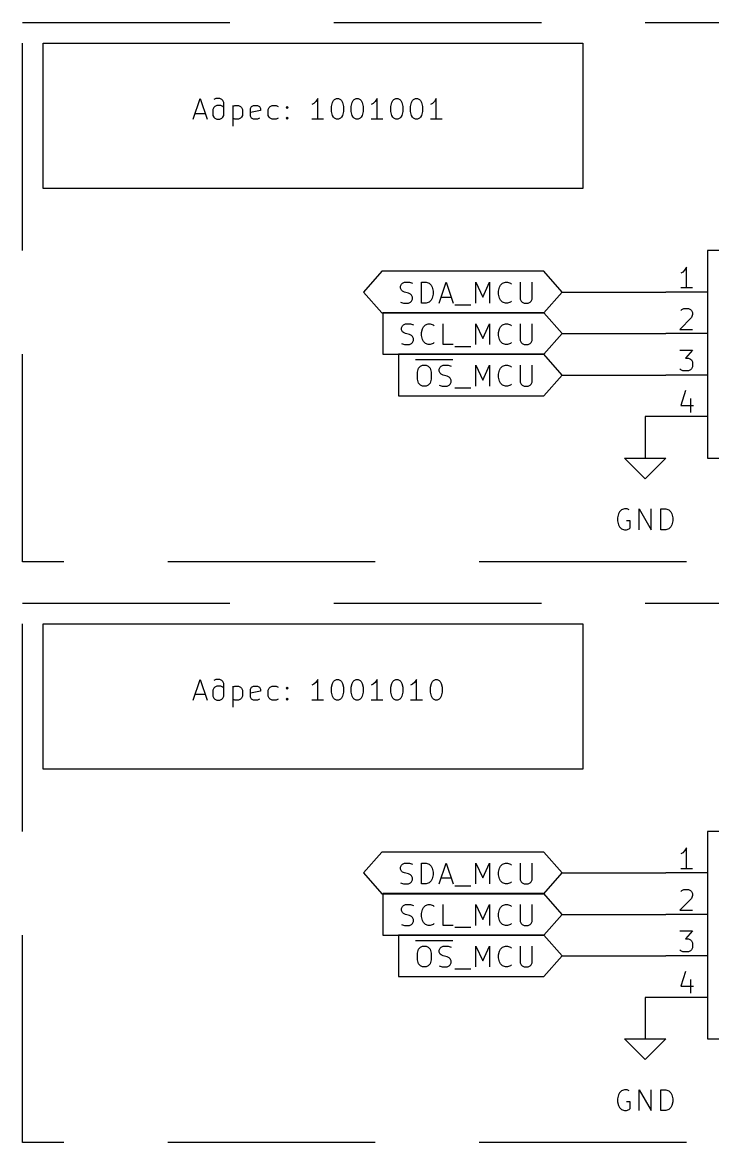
# Model space of a CAD drawing. Extents: x 0.3 to 11.5, y -8.2 to -0.2.
# Drawn here: x 4.4 to 6.062, y -4.6 to -1.9 of the extents above; entities that cross this region are included whole.
import ezdxf

# ---------------------------------------------------------------- set-up
doc = ezdxf.new("R2010")
doc.units = 0
doc.header["$MEASUREMENT"] = 0
doc.linetypes.add('DASHED', pattern=[0.75, 0.5, -0.25])
doc.layers.add('BLACK', color=7, linetype='CONTINUOUS')

msp = doc.modelspace()

# ---------------------------------------------------------------- linework, layer by layer
at = {"layer": 'BLACK', "linetype": 'DASHED'}
for p, q in [((4.4, -1.9), (7.5, -1.9)), ((4.4, -3.2), (4.4, -1.9)), ((7.5, -3.2), (4.4, -3.2)), ((4.4, -3.3), (7.5, -3.3)), ((4.4, -4.6), (4.4, -3.3)), ((7.5, -4.6), (4.4, -4.6))]:
    msp.add_line(p, q, dxfattribs=at)
at = {"layer": 'BLACK', "linetype": 'CONTINUOUS'}
for p, q in [((4.45, -1.95), (5.75, -1.95)), ((4.45, -2.3), (4.45, -1.95)), ((5.75, -1.95), (5.75, -2.3)), ((4.81134, -2.13351), (4.828, -2.08351)), ((4.828, -2.08351), (4.84467, -2.13351)), ((4.86134, -2.10494), (4.85896, -2.1097)), ((4.8661, -2.08351), (4.86134, -2.08589)), ((4.86372, -2.10256), (4.86134, -2.10494)), ((4.86848, -2.10018), (4.86372, -2.10256)), ((4.87563, -2.08351), (4.8661, -2.08351)), ((4.87801, -2.10018), (4.86848, -2.10018)), ((4.88039, -2.08589), (4.87563, -2.08351)), ((4.88277, -2.10256), (4.87801, -2.10018)), ((4.88277, -2.08828), (4.88039, -2.08589)), ((4.88515, -2.09304), (4.88277, -2.08828)), ((4.88515, -2.10494), (4.88277, -2.10256)), ((4.88515, -2.12399), (4.88515, -2.09304)), ((4.90657, -2.10018), (4.90657, -2.15018)), ((4.90657, -2.10256), (4.91134, -2.10018)), ((4.91134, -2.10018), (4.92086, -2.10018)), ((4.92086, -2.10018), (4.92562, -2.10256)), ((4.92562, -2.10256), (4.928, -2.10494)), ((4.928, -2.10494), (4.93039, -2.1097)), ((4.94943, -2.10732), (4.95181, -2.10256)), ((4.95181, -2.10256), (4.95657, -2.10018)), ((4.95657, -2.10018), (4.9661, -2.10018)), ((4.9661, -2.10018), (4.97086, -2.10256)), ((4.97086, -2.10256), (4.97324, -2.10732)), ((4.99229, -2.1097), (4.99467, -2.10494)), ((4.99467, -2.10494), (4.99705, -2.10256)), ((4.99705, -2.10256), (5.00181, -2.10018)), ((5.00181, -2.10018), (5.01134, -2.10018)), ((5.01134, -2.10018), (5.0161, -2.10256)), ((5.03515, -2.10494), (5.03753, -2.10256)), ((5.03753, -2.10732), (5.03515, -2.10494)), ((5.03753, -2.10256), (5.03991, -2.10494)), ((5.03753, -2.10256), (5.03753, -2.10732)), ((5.03991, -2.10494), (5.03753, -2.10732)), ((5.10181, -2.09542), (5.09706, -2.0978)), ((5.10658, -2.09066), (5.10181, -2.09542)), ((5.11134, -2.08351), (5.10658, -2.09066)), ((5.11134, -2.13351), (5.11134, -2.08351)), ((5.14467, -2.10256), (5.14705, -2.09304)), ((5.14467, -2.11446), (5.14467, -2.10256)), ((5.14705, -2.09304), (5.14943, -2.08828)), ((5.14943, -2.08828), (5.15181, -2.08589)), ((5.15181, -2.08589), (5.15657, -2.08351)), ((5.15657, -2.08351), (5.16134, -2.08351)), ((5.16134, -2.08351), (5.1661, -2.08589)), ((5.1661, -2.08589), (5.16848, -2.08828)), ((5.16848, -2.08828), (5.17086, -2.09304)), ((5.17086, -2.09304), (5.17324, -2.10256)), ((5.17324, -2.10256), (5.17324, -2.11446)), ((5.19229, -2.10256), (5.19467, -2.09304)), ((5.19229, -2.11446), (5.19229, -2.10256)), ((5.19467, -2.09304), (5.19705, -2.08828)), ((5.19705, -2.08828), (5.19943, -2.08589)), ((5.19943, -2.08589), (5.20419, -2.08351)), ((5.20419, -2.08351), (5.20896, -2.08351)), ((5.20896, -2.08351), (5.21372, -2.08589)), ((5.21372, -2.08589), (5.2161, -2.08828)), ((5.2161, -2.08828), (5.21848, -2.09304)), ((5.21848, -2.09304), (5.22086, -2.10256)), ((5.22086, -2.10256), (5.22086, -2.11446)), ((5.24467, -2.09542), (5.23991, -2.0978)), ((5.24943, -2.09066), (5.24467, -2.09542)), ((5.25419, -2.08351), (5.24943, -2.09066)), ((5.25419, -2.13351), (5.25419, -2.08351)), ((5.28753, -2.10256), (5.28991, -2.09304)), ((5.28753, -2.11446), (5.28753, -2.10256)), ((5.28991, -2.09304), (5.29229, -2.08828)), ((5.29229, -2.08828), (5.29467, -2.08589)), ((5.29467, -2.08589), (5.29943, -2.08351)), ((5.29943, -2.08351), (5.30419, -2.08351)), ((5.30419, -2.08351), (5.30895, -2.08589)), ((5.30895, -2.08589), (5.31133, -2.08828)), ((5.31133, -2.08828), (5.31372, -2.09304)), ((5.31372, -2.09304), (5.3161, -2.10256)), ((5.3161, -2.10256), (5.3161, -2.11446)), ((5.33515, -2.10256), (5.33752, -2.09304)), ((5.33515, -2.11446), (5.33515, -2.10256)), ((5.33752, -2.09304), (5.33991, -2.08828)), ((5.33991, -2.08828), (5.34229, -2.08589)), ((5.34229, -2.08589), (5.34705, -2.08351)), ((5.34705, -2.08351), (5.35181, -2.08351)), ((5.35181, -2.08351), (5.35657, -2.08589)), ((5.35657, -2.08589), (5.35895, -2.08828)), ((5.35895, -2.08828), (5.36133, -2.09304)), ((5.36133, -2.09304), (5.36372, -2.10256)), ((5.36372, -2.10256), (5.36372, -2.11446)), ((5.38752, -2.09542), (5.38276, -2.0978)), ((5.39229, -2.09066), (5.38752, -2.09542)), ((5.39705, -2.08351), (5.39229, -2.09066)), ((5.39705, -2.13351), (5.39705, -2.08351)), ((4.8161, -2.11923), (4.83991, -2.11923)), ((4.85896, -2.1097), (4.85896, -2.12399)), ((4.85896, -2.12399), (4.86134, -2.12875)), ((4.86134, -2.12875), (4.86372, -2.13113)), ((4.86372, -2.13113), (4.86848, -2.13351)), ((4.87563, -2.13351), (4.88039, -2.13113)), ((4.88039, -2.13113), (4.88277, -2.12875)), ((4.88277, -2.12875), (4.88515, -2.12399)), ((4.91134, -2.13351), (4.90657, -2.13113)), ((4.92562, -2.13113), (4.92086, -2.13351)), ((4.928, -2.12875), (4.92562, -2.13113)), ((4.93039, -2.12399), (4.928, -2.12875)), ((4.93039, -2.1097), (4.93039, -2.12399)), ((4.94943, -2.12637), (4.94943, -2.10732)), ((4.97324, -2.11208), (4.94943, -2.11685)), ((4.95181, -2.13113), (4.94943, -2.12637)), ((4.95657, -2.13351), (4.95181, -2.13113)), ((4.97086, -2.13113), (4.9661, -2.13351)), ((4.97324, -2.10732), (4.97324, -2.11208)), ((4.99229, -2.12399), (4.99229, -2.1097)), ((4.99467, -2.12875), (4.99229, -2.12399)), ((4.99705, -2.13113), (4.99467, -2.12875)), ((5.00181, -2.13351), (4.99705, -2.13113)), ((5.0161, -2.13113), (5.01134, -2.13351)), ((5.03515, -2.13113), (5.03753, -2.12875)), ((5.03753, -2.13351), (5.03515, -2.13113)), ((5.03753, -2.12875), (5.03991, -2.13113)), ((5.03753, -2.12875), (5.03753, -2.13351)), ((5.03991, -2.13113), (5.03753, -2.13351)), ((5.14705, -2.12399), (5.14467, -2.11446)), ((5.14943, -2.12875), (5.14705, -2.12399)), ((5.15181, -2.13113), (5.14943, -2.12875)), ((5.15657, -2.13351), (5.15181, -2.13113)), ((5.1661, -2.13113), (5.16134, -2.13351)), ((5.16848, -2.12875), (5.1661, -2.13113)), ((5.17086, -2.12399), (5.16848, -2.12875)), ((5.17324, -2.11446), (5.17086, -2.12399)), ((5.19467, -2.12399), (5.19229, -2.11446)), ((5.19705, -2.12875), (5.19467, -2.12399)), ((5.19943, -2.13113), (5.19705, -2.12875)), ((5.20419, -2.13351), (5.19943, -2.13113)), ((5.21372, -2.13113), (5.20896, -2.13351)), ((5.2161, -2.12875), (5.21372, -2.13113)), ((5.21848, -2.12399), (5.2161, -2.12875)), ((5.22086, -2.11446), (5.21848, -2.12399)), ((5.28991, -2.12399), (5.28753, -2.11446)), ((5.29229, -2.12875), (5.28991, -2.12399)), ((5.29467, -2.13113), (5.29229, -2.12875)), ((5.29943, -2.13351), (5.29467, -2.13113)), ((5.30895, -2.13113), (5.30419, -2.13351)), ((5.31133, -2.12875), (5.30895, -2.13113)), ((5.31372, -2.12399), (5.31133, -2.12875)), ((5.3161, -2.11446), (5.31372, -2.12399)), ((5.33752, -2.12399), (5.33515, -2.11446)), ((5.33991, -2.12875), (5.33752, -2.12399)), ((5.34229, -2.13113), (5.33991, -2.12875)), ((5.34705, -2.13351), (5.34229, -2.13113)), ((5.35657, -2.13113), (5.35181, -2.13351)), ((5.35895, -2.12875), (5.35657, -2.13113)), ((5.36133, -2.12399), (5.35895, -2.12875)), ((5.36372, -2.11446), (5.36133, -2.12399)), ((4.86848, -2.13351), (4.87563, -2.13351)), ((4.92086, -2.13351), (4.91134, -2.13351)), ((4.9661, -2.13351), (4.95657, -2.13351)), ((5.01134, -2.13351), (5.00181, -2.13351)), ((5.12563, -2.13351), (5.09706, -2.13351)), ((5.16134, -2.13351), (5.15657, -2.13351)), ((5.20896, -2.13351), (5.20419, -2.13351)), ((5.26848, -2.13351), (5.23991, -2.13351)), ((5.30419, -2.13351), (5.29943, -2.13351)), ((5.35181, -2.13351), (5.34705, -2.13351)), ((5.41133, -2.13351), (5.38276, -2.13351)), ((5.75, -2.3), (4.45, -2.3)), ((6.05, -2.45), (6.05, -2.95)), ((6.65, -2.45), (6.05, -2.45)), ((5.26563, -2.49998), (5.22188, -2.55)), ((5.65625, -2.49998), (5.26563, -2.49998)), ((5.7, -2.55), (5.65625, -2.49998)), ((5.99048, -2.50178), (5.98572, -2.50417)), ((5.99048, -2.50178), (5.98572, -2.50417)), ((5.99524, -2.49702), (5.99048, -2.50178)), ((5.99524, -2.49702), (5.99048, -2.50178)), ((6, -2.48988), (5.99524, -2.49702)), ((6, -2.48988), (5.99524, -2.49702)), ((6, -2.53988), (6, -2.48988)), ((6, -2.53988), (6, -2.48988)), ((5.31107, -2.5359), (5.31344, -2.53114)), ((5.31107, -2.54067), (5.31107, -2.5359)), ((5.31344, -2.53114), (5.31583, -2.52876)), ((5.31583, -2.52876), (5.32059, -2.52638)), ((5.32059, -2.52638), (5.33249, -2.52638)), ((5.33249, -2.52638), (5.33964, -2.52876)), ((5.36106, -2.57638), (5.36106, -2.52638)), ((5.36106, -2.52638), (5.37297, -2.52638)), ((5.37297, -2.52638), (5.38011, -2.52876)), ((5.38011, -2.52876), (5.38487, -2.53352)), ((5.38487, -2.53352), (5.38726, -2.53828)), ((5.40392, -2.57638), (5.42059, -2.52638)), ((5.42059, -2.52638), (5.43726, -2.57638)), ((5.49202, -2.57638), (5.49202, -2.52638)), ((5.49202, -2.52638), (5.50869, -2.56209)), ((5.50869, -2.56209), (5.52535, -2.52638)), ((5.52535, -2.52638), (5.52535, -2.57638)), ((5.54916, -2.53828), (5.55154, -2.53352)), ((5.55154, -2.53352), (5.5563, -2.52876)), ((5.5563, -2.52876), (5.56344, -2.52638)), ((5.56344, -2.52638), (5.5682, -2.52638)), ((5.5682, -2.52638), (5.57535, -2.52876)), ((5.57535, -2.52876), (5.57773, -2.53114)), ((5.59916, -2.52638), (5.59916, -2.56685)), ((5.62773, -2.56685), (5.62773, -2.52638)), ((5.22188, -2.55), (5.26563, -2.60002)), ((5.31344, -2.54543), (5.31107, -2.54067)), ((5.31583, -2.54781), (5.31344, -2.54543)), ((5.32059, -2.55019), (5.31583, -2.54781)), ((5.33011, -2.55257), (5.32059, -2.55019)), ((5.33487, -2.55495), (5.33011, -2.55257)), ((5.33726, -2.55733), (5.33487, -2.55495)), ((5.33964, -2.56209), (5.33726, -2.55733)), ((5.33964, -2.56685), (5.33964, -2.56209)), ((5.38726, -2.56447), (5.38487, -2.56924)), ((5.38726, -2.53828), (5.38963, -2.54781)), ((5.38963, -2.55495), (5.38726, -2.56447)), ((5.38963, -2.54781), (5.38963, -2.55495)), ((5.40869, -2.56209), (5.43249, -2.56209)), ((5.54678, -2.54781), (5.54916, -2.53828)), ((5.54678, -2.55495), (5.54678, -2.54781)), ((5.54916, -2.56447), (5.54678, -2.55495)), ((5.55154, -2.56924), (5.54916, -2.56447)), ((5.65625, -2.60002), (5.7, -2.55)), ((5.7, -2.55), (5.95, -2.55)), ((6.05, -2.55), (5.95, -2.55)), ((6.05, -2.55), (5.95, -2.55)), ((6.01429, -2.53988), (5.98572, -2.53988)), ((6.01429, -2.53988), (5.98572, -2.53988)), ((5.31107, -2.574), (5.31821, -2.57638)), ((5.31821, -2.57638), (5.33011, -2.57638)), ((5.33011, -2.57638), (5.33487, -2.574)), ((5.33487, -2.574), (5.33726, -2.57162)), ((5.33726, -2.57162), (5.33964, -2.56685)), ((5.37297, -2.57638), (5.36106, -2.57638)), ((5.38011, -2.574), (5.37297, -2.57638)), ((5.38487, -2.56924), (5.38011, -2.574)), ((5.44202, -2.58114), (5.48011, -2.58114)), ((5.5563, -2.574), (5.55154, -2.56924)), ((5.56344, -2.57638), (5.5563, -2.574)), ((5.5682, -2.57638), (5.56344, -2.57638)), ((5.57535, -2.574), (5.5682, -2.57638)), ((5.57773, -2.57162), (5.57535, -2.574)), ((5.59916, -2.56685), (5.60154, -2.57162)), ((5.60154, -2.57162), (5.60392, -2.574)), ((5.60392, -2.574), (5.60868, -2.57638)), ((5.60868, -2.57638), (5.6182, -2.57638)), ((5.6182, -2.57638), (5.62297, -2.574)), ((5.62297, -2.574), (5.62535, -2.57162)), ((5.62535, -2.57162), (5.62773, -2.56685)), ((5.98809, -2.59226), (5.99286, -2.58988)), ((5.98809, -2.59226), (5.99286, -2.58988)), ((5.99286, -2.58988), (6.00476, -2.58988)), ((5.99286, -2.58988), (6.00476, -2.58988)), ((6.00476, -2.58988), (6.00952, -2.59226)), ((6.00476, -2.58988), (6.00952, -2.59226)), ((5.26563, -2.60002), (5.65625, -2.60002)), ((5.65625, -2.59998), (5.26801, -2.59998)), ((5.26801, -2.59998), (5.26801, -2.65)), ((5.7, -2.65), (5.65625, -2.59998)), ((6.01191, -2.61131), (5.98333, -2.63988)), ((6.01191, -2.61131), (5.98333, -2.63988)), ((5.98572, -2.59464), (5.98809, -2.59226)), ((5.98572, -2.59464), (5.98809, -2.59226)), ((6.00952, -2.59226), (6.01191, -2.59464)), ((6.00952, -2.59226), (6.01191, -2.59464)), ((6.01191, -2.59464), (6.01429, -2.5994)), ((6.01191, -2.59464), (6.01429, -2.5994)), ((6.01429, -2.60417), (6.01191, -2.61131)), ((6.01429, -2.60417), (6.01191, -2.61131)), ((6.01429, -2.5994), (6.01429, -2.60417)), ((6.01429, -2.5994), (6.01429, -2.60417)), ((5.31345, -2.6359), (5.31583, -2.63114)), ((5.31345, -2.64067), (5.31345, -2.6359)), ((5.31583, -2.64543), (5.31345, -2.64067)), ((5.31583, -2.63114), (5.31821, -2.62876)), ((5.31821, -2.64781), (5.31583, -2.64543)), ((5.31821, -2.62876), (5.32297, -2.62638)), ((5.32297, -2.62638), (5.33487, -2.62638)), ((5.33487, -2.62638), (5.34202, -2.62876)), ((5.36107, -2.64781), (5.36344, -2.63828)), ((5.36344, -2.63828), (5.36583, -2.63352)), ((5.36583, -2.63352), (5.37059, -2.62876)), ((5.37059, -2.62876), (5.37773, -2.62638)), ((5.37773, -2.62638), (5.38249, -2.62638)), ((5.38249, -2.62638), (5.38964, -2.62876)), ((5.38964, -2.62876), (5.39202, -2.63114)), ((5.41344, -2.67638), (5.41344, -2.62638)), ((5.49202, -2.67638), (5.49202, -2.62638)), ((5.49202, -2.62638), (5.50869, -2.66209)), ((5.50869, -2.66209), (5.52535, -2.62638)), ((5.52535, -2.62638), (5.52535, -2.67638)), ((5.54678, -2.64781), (5.54916, -2.63828)), ((5.54916, -2.63828), (5.55154, -2.63352)), ((5.55154, -2.63352), (5.5563, -2.62876)), ((5.5563, -2.62876), (5.56344, -2.62638)), ((5.56344, -2.62638), (5.5682, -2.62638)), ((5.5682, -2.62638), (5.57535, -2.62876)), ((5.57535, -2.62876), (5.57773, -2.63114)), ((5.59916, -2.62638), (5.59916, -2.66685)), ((5.62773, -2.66685), (5.62773, -2.62638)), ((5.98333, -2.63988), (6.01429, -2.63988)), ((5.98333, -2.63988), (6.01429, -2.63988)), ((5.26801, -2.65), (5.26801, -2.70002)), ((5.32297, -2.65019), (5.31821, -2.64781)), ((5.3325, -2.65257), (5.32297, -2.65019)), ((5.33726, -2.65495), (5.3325, -2.65257)), ((5.33964, -2.65733), (5.33726, -2.65495)), ((5.33726, -2.674), (5.33964, -2.67162)), ((5.34202, -2.66209), (5.33964, -2.65733)), ((5.33964, -2.67162), (5.34202, -2.66685)), ((5.34202, -2.66685), (5.34202, -2.66209)), ((5.36107, -2.65495), (5.36107, -2.64781)), ((5.36344, -2.66447), (5.36107, -2.65495)), ((5.36583, -2.66924), (5.36344, -2.66447)), ((5.37059, -2.674), (5.36583, -2.66924)), ((5.39202, -2.67162), (5.38964, -2.674)), ((5.54678, -2.65495), (5.54678, -2.64781)), ((5.54916, -2.66447), (5.54678, -2.65495)), ((5.55154, -2.66924), (5.54916, -2.66447)), ((5.5563, -2.674), (5.55154, -2.66924)), ((5.57773, -2.67162), (5.57535, -2.674)), ((5.59916, -2.66685), (5.60154, -2.67162)), ((5.60154, -2.67162), (5.60392, -2.674)), ((5.62297, -2.674), (5.62535, -2.67162)), ((5.62535, -2.67162), (5.62773, -2.66685)), ((5.65625, -2.70002), (5.7, -2.65)), ((5.7, -2.65), (5.95, -2.65)), ((6.05, -2.65), (5.95, -2.65)), ((6.05, -2.65), (5.95, -2.65)), ((5.65625, -2.69998), (5.30611, -2.69998)), ((5.30611, -2.69998), (5.30611, -2.75)), ((5.31345, -2.674), (5.32059, -2.67638)), ((5.32059, -2.67638), (5.3325, -2.67638)), ((5.3325, -2.67638), (5.33726, -2.674)), ((5.37773, -2.67638), (5.37059, -2.674)), ((5.38249, -2.67638), (5.37773, -2.67638)), ((5.38964, -2.674), (5.38249, -2.67638)), ((5.43726, -2.67638), (5.41344, -2.67638)), ((5.44202, -2.68114), (5.48011, -2.68114)), ((5.56344, -2.67638), (5.5563, -2.674)), ((5.5682, -2.67638), (5.56344, -2.67638)), ((5.57535, -2.674), (5.5682, -2.67638)), ((5.60392, -2.674), (5.60868, -2.67638)), ((5.60868, -2.67638), (5.6182, -2.67638)), ((5.6182, -2.67638), (5.62297, -2.674)), ((5.7, -2.75), (5.65625, -2.69998)), ((5.98333, -2.68988), (6.01429, -2.68988)), ((5.98333, -2.68988), (6.01429, -2.68988)), ((6.01429, -2.68988), (5.99762, -2.70893)), ((6.01429, -2.68988), (5.99762, -2.70893)), ((5.26801, -2.70002), (5.65625, -2.70002)), ((5.34702, -2.7125), (5.43702, -2.7125)), ((5.35869, -2.72876), (5.36344, -2.72638)), ((5.36344, -2.72638), (5.37297, -2.72638)), ((5.37297, -2.72638), (5.37773, -2.72876)), ((5.40869, -2.72876), (5.41345, -2.72638)), ((5.41345, -2.72638), (5.42535, -2.72638)), ((5.42535, -2.72638), (5.4325, -2.72876)), ((5.49202, -2.77638), (5.49202, -2.72638)), ((5.49202, -2.72638), (5.50869, -2.76209)), ((5.50869, -2.76209), (5.52535, -2.72638)), ((5.52535, -2.72638), (5.52535, -2.77638)), ((5.5563, -2.72876), (5.56344, -2.72638)), ((5.56344, -2.72638), (5.5682, -2.72638)), ((5.5682, -2.72638), (5.57535, -2.72876)), ((5.59916, -2.72638), (5.59916, -2.76685)), ((5.62773, -2.76685), (5.62773, -2.72638)), ((5.99762, -2.70893), (6.00476, -2.70893)), ((5.99762, -2.70893), (6.00476, -2.70893)), ((6.00476, -2.70893), (6.00952, -2.71131)), ((6.00476, -2.70893), (6.00952, -2.71131)), ((6.00952, -2.71131), (6.01191, -2.71369)), ((6.00952, -2.71131), (6.01191, -2.71369)), ((6.01191, -2.71369), (6.01429, -2.71845)), ((6.01191, -2.71369), (6.01429, -2.71845)), ((6.01429, -2.71845), (6.01429, -2.73035)), ((6.01429, -2.71845), (6.01429, -2.73035)), ((5.30611, -2.75), (5.30611, -2.80002)), ((5.35154, -2.74305), (5.35392, -2.73352)), ((5.35154, -2.75971), (5.35154, -2.74305)), ((5.35392, -2.73352), (5.35869, -2.72876)), ((5.37773, -2.72876), (5.38249, -2.73352)), ((5.38249, -2.73352), (5.38487, -2.74305)), ((5.38487, -2.74305), (5.38487, -2.75971)), ((5.40393, -2.7359), (5.4063, -2.73114)), ((5.40393, -2.74067), (5.40393, -2.7359)), ((5.4063, -2.74543), (5.40393, -2.74067)), ((5.4063, -2.73114), (5.40869, -2.72876)), ((5.40869, -2.74781), (5.4063, -2.74543)), ((5.41345, -2.75019), (5.40869, -2.74781)), ((5.42297, -2.75257), (5.41345, -2.75019)), ((5.42773, -2.75495), (5.42297, -2.75257)), ((5.54678, -2.74781), (5.54916, -2.73828)), ((5.54678, -2.75495), (5.54678, -2.74781)), ((5.54916, -2.73828), (5.55154, -2.73352)), ((5.55154, -2.73352), (5.5563, -2.72876)), ((5.57535, -2.72876), (5.57773, -2.73114)), ((5.65625, -2.80002), (5.7, -2.75)), ((5.7, -2.75), (5.95, -2.75)), ((6.05, -2.75), (5.95, -2.75)), ((6.05, -2.75), (5.95, -2.75)), ((5.98572, -2.7375), (5.98333, -2.73512)), ((5.98572, -2.7375), (5.98333, -2.73512)), ((5.99048, -2.73988), (5.98572, -2.7375)), ((5.99048, -2.73988), (5.98572, -2.7375)), ((6.00476, -2.73988), (5.99048, -2.73988)), ((6.00476, -2.73988), (5.99048, -2.73988)), ((6.00952, -2.7375), (6.00476, -2.73988)), ((6.00952, -2.7375), (6.00476, -2.73988)), ((6.01191, -2.73512), (6.00952, -2.7375)), ((6.01191, -2.73512), (6.00952, -2.7375)), ((6.01429, -2.73035), (6.01191, -2.73512)), ((6.01429, -2.73035), (6.01191, -2.73512)), ((5.35392, -2.76924), (5.35154, -2.75971)), ((5.35869, -2.774), (5.35392, -2.76924)), ((5.36344, -2.77638), (5.35869, -2.774)), ((5.37297, -2.77638), (5.36344, -2.77638)), ((5.37773, -2.774), (5.37297, -2.77638)), ((5.38249, -2.76924), (5.37773, -2.774)), ((5.38487, -2.75971), (5.38249, -2.76924)), ((5.40393, -2.774), (5.41107, -2.77638)), ((5.41107, -2.77638), (5.42297, -2.77638)), ((5.42297, -2.77638), (5.42773, -2.774)), ((5.43011, -2.75733), (5.42773, -2.75495)), ((5.42773, -2.774), (5.43011, -2.77162)), ((5.4325, -2.76209), (5.43011, -2.75733)), ((5.43011, -2.77162), (5.4325, -2.76685)), ((5.4325, -2.76685), (5.4325, -2.76209)), ((5.54916, -2.76447), (5.54678, -2.75495)), ((5.55154, -2.76924), (5.54916, -2.76447)), ((5.5563, -2.774), (5.55154, -2.76924)), ((5.56344, -2.77638), (5.5563, -2.774)), ((5.5682, -2.77638), (5.56344, -2.77638)), ((5.57535, -2.774), (5.5682, -2.77638)), ((5.57773, -2.77162), (5.57535, -2.774)), ((5.59916, -2.76685), (5.60154, -2.77162)), ((5.60154, -2.77162), (5.60392, -2.774)), ((5.60392, -2.774), (5.60868, -2.77638)), ((5.60868, -2.77638), (5.6182, -2.77638)), ((5.6182, -2.77638), (5.62297, -2.774)), ((5.62297, -2.774), (5.62535, -2.77162)), ((5.62535, -2.77162), (5.62773, -2.76685)), ((5.30611, -2.80002), (5.65625, -2.80002)), ((5.44202, -2.78114), (5.48011, -2.78114)), ((5.99762, -2.7875), (5.98572, -2.82321)), ((5.99762, -2.7875), (5.98572, -2.82321)), ((6.00952, -2.80655), (6.00952, -2.83988)), ((6.00952, -2.80655), (6.00952, -2.83988)), ((5.98572, -2.82321), (6.01667, -2.82321)), ((5.98572, -2.82321), (6.01667, -2.82321)), ((5.95, -2.85), (5.9, -2.85)), ((5.9, -2.85), (5.9, -2.9)), ((6.05, -2.85), (5.95, -2.85)), ((6.05, -2.85), (5.95, -2.85)), ((5.9, -2.9), (5.9, -2.95)), ((5.9, -3), (5.85, -2.95)), ((5.85, -2.95), (5.9, -2.95)), ((5.9, -2.95), (5.95, -2.95)), ((5.95, -2.95), (5.9, -3)), ((6.05, -2.95), (6.65, -2.95)), ((5.84286, -3.07519), (5.83809, -3.07995)), ((5.84286, -3.07519), (5.83809, -3.07995)), ((5.85, -3.0728), (5.84286, -3.07519)), ((5.85, -3.0728), (5.84286, -3.07519)), ((5.85714, -3.0728), (5.85, -3.0728)), ((5.85714, -3.0728), (5.85, -3.0728)), ((5.86191, -3.07519), (5.85714, -3.0728)), ((5.86191, -3.07519), (5.85714, -3.0728)), ((5.88571, -3.1228), (5.88571, -3.0728)), ((5.88571, -3.0728), (5.91428, -3.1228)), ((5.88571, -3.1228), (5.88571, -3.0728)), ((5.88571, -3.0728), (5.91428, -3.1228)), ((5.91428, -3.1228), (5.91428, -3.0728)), ((5.91428, -3.1228), (5.91428, -3.0728)), ((5.93809, -3.1228), (5.93809, -3.0728)), ((5.93809, -3.0728), (5.95, -3.0728)), ((5.93809, -3.1228), (5.93809, -3.0728)), ((5.93809, -3.0728), (5.95, -3.0728)), ((5.95, -3.0728), (5.95714, -3.07519)), ((5.95, -3.0728), (5.95714, -3.07519)), ((5.95714, -3.07519), (5.96191, -3.07995)), ((5.95714, -3.07519), (5.96191, -3.07995)), ((5.83571, -3.08471), (5.83333, -3.09423)), ((5.83571, -3.08471), (5.83333, -3.09423)), ((5.83333, -3.09423), (5.83333, -3.10137)), ((5.83333, -3.09423), (5.83333, -3.10137)), ((5.83333, -3.10137), (5.83571, -3.1109)), ((5.83333, -3.10137), (5.83571, -3.1109)), ((5.83809, -3.07995), (5.83571, -3.08471)), ((5.83809, -3.07995), (5.83571, -3.08471)), ((5.86428, -3.10137), (5.85476, -3.10137)), ((5.86428, -3.10137), (5.85476, -3.10137)), ((5.86428, -3.11804), (5.86428, -3.10137)), ((5.86428, -3.11804), (5.86428, -3.10137)), ((5.96191, -3.07995), (5.96429, -3.08471)), ((5.96191, -3.07995), (5.96429, -3.08471)), ((5.96429, -3.08471), (5.96667, -3.09423)), ((5.96429, -3.08471), (5.96667, -3.09423)), ((5.96667, -3.10137), (5.96429, -3.1109)), ((5.96667, -3.10137), (5.96429, -3.1109)), ((5.96667, -3.09423), (5.96667, -3.10137)), ((5.96667, -3.09423), (5.96667, -3.10137)), ((5.83571, -3.1109), (5.83809, -3.11566)), ((5.83571, -3.1109), (5.83809, -3.11566)), ((5.83809, -3.11566), (5.84286, -3.12043)), ((5.83809, -3.11566), (5.84286, -3.12043)), ((5.84286, -3.12043), (5.85, -3.1228)), ((5.84286, -3.12043), (5.85, -3.1228)), ((5.85, -3.1228), (5.85476, -3.1228)), ((5.85, -3.1228), (5.85476, -3.1228)), ((5.85476, -3.1228), (5.86191, -3.12043)), ((5.85476, -3.1228), (5.86191, -3.12043)), ((5.86191, -3.12043), (5.86428, -3.11804)), ((5.86191, -3.12043), (5.86428, -3.11804)), ((5.95, -3.1228), (5.93809, -3.1228)), ((5.95, -3.1228), (5.93809, -3.1228)), ((5.95714, -3.12043), (5.95, -3.1228)), ((5.95714, -3.12043), (5.95, -3.1228)), ((5.96191, -3.11566), (5.95714, -3.12043)), ((5.96191, -3.11566), (5.95714, -3.12043)), ((5.96429, -3.1109), (5.96191, -3.11566)), ((5.96429, -3.1109), (5.96191, -3.11566)), ((4.45, -3.35), (5.75, -3.35)), ((4.45, -3.7), (4.45, -3.35)), ((5.75, -3.35), (5.75, -3.7)), ((4.81134, -3.53351), (4.828, -3.48351)), ((4.828, -3.48351), (4.84467, -3.53351)), ((4.86134, -3.50494), (4.85896, -3.5097)), ((4.85896, -3.5097), (4.85896, -3.52399)), ((4.8661, -3.48351), (4.86134, -3.48589)), ((4.86372, -3.50256), (4.86134, -3.50494)), ((4.86848, -3.50018), (4.86372, -3.50256)), ((4.87563, -3.48351), (4.8661, -3.48351)), ((4.87801, -3.50018), (4.86848, -3.50018)), ((4.88039, -3.48589), (4.87563, -3.48351)), ((4.88277, -3.50256), (4.87801, -3.50018)), ((4.88277, -3.48828), (4.88039, -3.48589)), ((4.88515, -3.49304), (4.88277, -3.48828)), ((4.88515, -3.50494), (4.88277, -3.50256)), ((4.88515, -3.52399), (4.88515, -3.49304)), ((4.90657, -3.50018), (4.90657, -3.55018)), ((4.90657, -3.50256), (4.91134, -3.50018)), ((4.91134, -3.50018), (4.92086, -3.50018)), ((4.92086, -3.50018), (4.92562, -3.50256)), ((4.92562, -3.50256), (4.928, -3.50494)), ((4.928, -3.50494), (4.93039, -3.5097)), ((4.93039, -3.5097), (4.93039, -3.52399)), ((4.94943, -3.50732), (4.95181, -3.50256)), ((4.94943, -3.52637), (4.94943, -3.50732)), ((4.95181, -3.50256), (4.95657, -3.50018)), ((4.95657, -3.50018), (4.9661, -3.50018)), ((4.9661, -3.50018), (4.97086, -3.50256)), ((4.97086, -3.50256), (4.97324, -3.50732)), ((4.97324, -3.50732), (4.97324, -3.51208)), ((4.99229, -3.5097), (4.99467, -3.50494)), ((4.99229, -3.52399), (4.99229, -3.5097)), ((4.99467, -3.50494), (4.99705, -3.50256)), ((4.99705, -3.50256), (5.00181, -3.50018)), ((5.00181, -3.50018), (5.01134, -3.50018)), ((5.01134, -3.50018), (5.0161, -3.50256)), ((5.03515, -3.50494), (5.03753, -3.50256)), ((5.03753, -3.50732), (5.03515, -3.50494)), ((5.03753, -3.50256), (5.03991, -3.50494)), ((5.03753, -3.50256), (5.03753, -3.50732)), ((5.03991, -3.50494), (5.03753, -3.50732)), ((5.10181, -3.49542), (5.09706, -3.4978)), ((5.10658, -3.49066), (5.10181, -3.49542)), ((5.11134, -3.48351), (5.10658, -3.49066)), ((5.11134, -3.53351), (5.11134, -3.48351)), ((5.14467, -3.50256), (5.14705, -3.49304)), ((5.14467, -3.51446), (5.14467, -3.50256)), ((5.14705, -3.49304), (5.14943, -3.48828)), ((5.14943, -3.48828), (5.15181, -3.48589)), ((5.15181, -3.48589), (5.15657, -3.48351)), ((5.15657, -3.48351), (5.16134, -3.48351)), ((5.16134, -3.48351), (5.1661, -3.48589)), ((5.1661, -3.48589), (5.16848, -3.48828)), ((5.16848, -3.48828), (5.17086, -3.49304)), ((5.17086, -3.49304), (5.17324, -3.50256)), ((5.17324, -3.50256), (5.17324, -3.51446)), ((5.19229, -3.50256), (5.19467, -3.49304)), ((5.19229, -3.51446), (5.19229, -3.50256)), ((5.19467, -3.49304), (5.19705, -3.48828)), ((5.19705, -3.48828), (5.19943, -3.48589)), ((5.19943, -3.48589), (5.20419, -3.48351)), ((5.20419, -3.48351), (5.20896, -3.48351)), ((5.20896, -3.48351), (5.21372, -3.48589)), ((5.21372, -3.48589), (5.2161, -3.48828)), ((5.2161, -3.48828), (5.21848, -3.49304)), ((5.21848, -3.49304), (5.22086, -3.50256)), ((5.22086, -3.50256), (5.22086, -3.51446)), ((5.24467, -3.49542), (5.23991, -3.4978)), ((5.24943, -3.49066), (5.24467, -3.49542)), ((5.25419, -3.48351), (5.24943, -3.49066)), ((5.25419, -3.53351), (5.25419, -3.48351)), ((5.28753, -3.50256), (5.28991, -3.49304)), ((5.28753, -3.51446), (5.28753, -3.50256)), ((5.28991, -3.49304), (5.29229, -3.48828)), ((5.29229, -3.48828), (5.29467, -3.48589)), ((5.29467, -3.48589), (5.29943, -3.48351)), ((5.29943, -3.48351), (5.30419, -3.48351)), ((5.30419, -3.48351), (5.30895, -3.48589)), ((5.30895, -3.48589), (5.31133, -3.48828)), ((5.31133, -3.48828), (5.31372, -3.49304)), ((5.31372, -3.49304), (5.3161, -3.50256)), ((5.3161, -3.50256), (5.3161, -3.51446)), ((5.33991, -3.49542), (5.33515, -3.4978)), ((5.34467, -3.49066), (5.33991, -3.49542)), ((5.34943, -3.48351), (5.34467, -3.49066)), ((5.34943, -3.53351), (5.34943, -3.48351)), ((5.38276, -3.50256), (5.38514, -3.49304)), ((5.38276, -3.51446), (5.38276, -3.50256)), ((5.38514, -3.49304), (5.38752, -3.48828)), ((5.38752, -3.48828), (5.38991, -3.48589)), ((5.38991, -3.48589), (5.39467, -3.48351)), ((5.39467, -3.48351), (5.39943, -3.48351)), ((5.39943, -3.48351), (5.40419, -3.48589)), ((5.40419, -3.48589), (5.40657, -3.48828)), ((5.40657, -3.48828), (5.40895, -3.49304)), ((5.40895, -3.49304), (5.41133, -3.50256)), ((5.41133, -3.50256), (5.41133, -3.51446)), ((4.8161, -3.51923), (4.83991, -3.51923)), ((4.85896, -3.52399), (4.86134, -3.52875)), ((4.86134, -3.52875), (4.86372, -3.53113)), ((4.86372, -3.53113), (4.86848, -3.53351)), ((4.86848, -3.53351), (4.87563, -3.53351)), ((4.87563, -3.53351), (4.88039, -3.53113)), ((4.88039, -3.53113), (4.88277, -3.52875)), ((4.88277, -3.52875), (4.88515, -3.52399)), ((4.91134, -3.53351), (4.90657, -3.53113)), ((4.92086, -3.53351), (4.91134, -3.53351)), ((4.92562, -3.53113), (4.92086, -3.53351)), ((4.928, -3.52875), (4.92562, -3.53113)), ((4.93039, -3.52399), (4.928, -3.52875)), ((4.97324, -3.51208), (4.94943, -3.51685)), ((4.95181, -3.53113), (4.94943, -3.52637)), ((4.95657, -3.53351), (4.95181, -3.53113)), ((4.9661, -3.53351), (4.95657, -3.53351)), ((4.97086, -3.53113), (4.9661, -3.53351)), ((4.99467, -3.52875), (4.99229, -3.52399)), ((4.99705, -3.53113), (4.99467, -3.52875)), ((5.00181, -3.53351), (4.99705, -3.53113)), ((5.01134, -3.53351), (5.00181, -3.53351)), ((5.0161, -3.53113), (5.01134, -3.53351)), ((5.03515, -3.53113), (5.03753, -3.52875)), ((5.03753, -3.53351), (5.03515, -3.53113)), ((5.03753, -3.52875), (5.03991, -3.53113)), ((5.03753, -3.52875), (5.03753, -3.53351)), ((5.03991, -3.53113), (5.03753, -3.53351)), ((5.12563, -3.53351), (5.09706, -3.53351)), ((5.14705, -3.52399), (5.14467, -3.51446)), ((5.14943, -3.52875), (5.14705, -3.52399)), ((5.15181, -3.53113), (5.14943, -3.52875)), ((5.15657, -3.53351), (5.15181, -3.53113)), ((5.16134, -3.53351), (5.15657, -3.53351)), ((5.1661, -3.53113), (5.16134, -3.53351)), ((5.16848, -3.52875), (5.1661, -3.53113)), ((5.17086, -3.52399), (5.16848, -3.52875)), ((5.17324, -3.51446), (5.17086, -3.52399)), ((5.19467, -3.52399), (5.19229, -3.51446)), ((5.19705, -3.52875), (5.19467, -3.52399)), ((5.19943, -3.53113), (5.19705, -3.52875)), ((5.20419, -3.53351), (5.19943, -3.53113)), ((5.20896, -3.53351), (5.20419, -3.53351)), ((5.21372, -3.53113), (5.20896, -3.53351)), ((5.2161, -3.52875), (5.21372, -3.53113)), ((5.21848, -3.52399), (5.2161, -3.52875)), ((5.22086, -3.51446), (5.21848, -3.52399)), ((5.26848, -3.53351), (5.23991, -3.53351)), ((5.28991, -3.52399), (5.28753, -3.51446)), ((5.29229, -3.52875), (5.28991, -3.52399)), ((5.29467, -3.53113), (5.29229, -3.52875)), ((5.29943, -3.53351), (5.29467, -3.53113)), ((5.30419, -3.53351), (5.29943, -3.53351)), ((5.30895, -3.53113), (5.30419, -3.53351)), ((5.31133, -3.52875), (5.30895, -3.53113)), ((5.31372, -3.52399), (5.31133, -3.52875)), ((5.3161, -3.51446), (5.31372, -3.52399)), ((5.36372, -3.53351), (5.33515, -3.53351)), ((5.38514, -3.52399), (5.38276, -3.51446)), ((5.38752, -3.52875), (5.38514, -3.52399)), ((5.38991, -3.53113), (5.38752, -3.52875)), ((5.39467, -3.53351), (5.38991, -3.53113)), ((5.39943, -3.53351), (5.39467, -3.53351)), ((5.40419, -3.53113), (5.39943, -3.53351)), ((5.40657, -3.52875), (5.40419, -3.53113)), ((5.40895, -3.52399), (5.40657, -3.52875)), ((5.41133, -3.51446), (5.40895, -3.52399)), ((5.75, -3.7), (4.45, -3.7)), ((6.05, -3.85), (6.05, -4.35)), ((6.65, -3.85), (6.05, -3.85)), ((5.26563, -3.89998), (5.22188, -3.95)), ((5.65625, -3.89998), (5.26563, -3.89998)), ((5.7, -3.95), (5.65625, -3.89998)), ((5.99048, -3.90178), (5.98572, -3.90417)), ((5.99048, -3.90178), (5.98572, -3.90417)), ((5.99524, -3.89702), (5.99048, -3.90178)), ((5.99524, -3.89702), (5.99048, -3.90178)), ((6, -3.88988), (5.99524, -3.89702)), ((6, -3.88988), (5.99524, -3.89702)), ((6, -3.93988), (6, -3.88988)), ((6, -3.93988), (6, -3.88988)), ((5.31107, -3.9359), (5.31344, -3.93114)), ((5.31107, -3.94067), (5.31107, -3.9359)), ((5.31344, -3.94543), (5.31107, -3.94067)), ((5.31344, -3.93114), (5.31583, -3.92876)), ((5.31583, -3.92876), (5.32059, -3.92638)), ((5.32059, -3.92638), (5.33249, -3.92638)), ((5.33249, -3.92638), (5.33964, -3.92876)), ((5.36106, -3.97638), (5.36106, -3.92638)), ((5.36106, -3.92638), (5.37297, -3.92638)), ((5.37297, -3.92638), (5.38011, -3.92876)), ((5.38011, -3.92876), (5.38487, -3.93352)), ((5.38487, -3.93352), (5.38726, -3.93828)), ((5.38726, -3.93828), (5.38963, -3.94781)), ((5.40392, -3.97638), (5.42059, -3.92638)), ((5.42059, -3.92638), (5.43726, -3.97638)), ((5.49202, -3.97638), (5.49202, -3.92638)), ((5.49202, -3.92638), (5.50869, -3.96209)), ((5.50869, -3.96209), (5.52535, -3.92638)), ((5.52535, -3.92638), (5.52535, -3.97638)), ((5.54678, -3.94781), (5.54916, -3.93828)), ((5.54916, -3.93828), (5.55154, -3.93352)), ((5.55154, -3.93352), (5.5563, -3.92876)), ((5.5563, -3.92876), (5.56344, -3.92638)), ((5.56344, -3.92638), (5.5682, -3.92638)), ((5.5682, -3.92638), (5.57535, -3.92876)), ((5.57535, -3.92876), (5.57773, -3.93114)), ((5.59916, -3.92638), (5.59916, -3.96685)), ((5.62773, -3.96685), (5.62773, -3.92638)), ((6.01429, -3.93988), (5.98572, -3.93988)), ((6.01429, -3.93988), (5.98572, -3.93988)), ((5.22188, -3.95), (5.26563, -4.00002)), ((5.31583, -3.94781), (5.31344, -3.94543)), ((5.32059, -3.95019), (5.31583, -3.94781)), ((5.33011, -3.95257), (5.32059, -3.95019)), ((5.33487, -3.95495), (5.33011, -3.95257)), ((5.33726, -3.95733), (5.33487, -3.95495)), ((5.33964, -3.96209), (5.33726, -3.95733)), ((5.33726, -3.97162), (5.33964, -3.96685)), ((5.33964, -3.96685), (5.33964, -3.96209)), ((5.38726, -3.96447), (5.38487, -3.96924)), ((5.38963, -3.95495), (5.38726, -3.96447)), ((5.38963, -3.94781), (5.38963, -3.95495)), ((5.40869, -3.96209), (5.43249, -3.96209)), ((5.54678, -3.95495), (5.54678, -3.94781)), ((5.54916, -3.96447), (5.54678, -3.95495)), ((5.55154, -3.96924), (5.54916, -3.96447)), ((5.59916, -3.96685), (5.60154, -3.97162)), ((5.62535, -3.97162), (5.62773, -3.96685)), ((5.65625, -4.00002), (5.7, -3.95)), ((5.7, -3.95), (5.95, -3.95)), ((6.05, -3.95), (5.95, -3.95)), ((6.05, -3.95), (5.95, -3.95)), ((5.31107, -3.974), (5.31821, -3.97638)), ((5.31821, -3.97638), (5.33011, -3.97638)), ((5.33011, -3.97638), (5.33487, -3.974)), ((5.33487, -3.974), (5.33726, -3.97162)), ((5.37297, -3.97638), (5.36106, -3.97638)), ((5.38011, -3.974), (5.37297, -3.97638)), ((5.38487, -3.96924), (5.38011, -3.974)), ((5.44202, -3.98114), (5.48011, -3.98114)), ((5.5563, -3.974), (5.55154, -3.96924)), ((5.56344, -3.97638), (5.5563, -3.974)), ((5.5682, -3.97638), (5.56344, -3.97638)), ((5.57535, -3.974), (5.5682, -3.97638)), ((5.57773, -3.97162), (5.57535, -3.974)), ((5.60154, -3.97162), (5.60392, -3.974)), ((5.60392, -3.974), (5.60868, -3.97638)), ((5.60868, -3.97638), (5.6182, -3.97638)), ((5.6182, -3.97638), (5.62297, -3.974)), ((5.62297, -3.974), (5.62535, -3.97162)), ((5.98572, -3.99464), (5.98809, -3.99226)), ((5.98572, -3.99464), (5.98809, -3.99226)), ((5.98809, -3.99226), (5.99286, -3.98988)), ((5.98809, -3.99226), (5.99286, -3.98988)), ((5.99286, -3.98988), (6.00476, -3.98988)), ((5.99286, -3.98988), (6.00476, -3.98988)), ((6.00476, -3.98988), (6.00952, -3.99226)), ((6.00476, -3.98988), (6.00952, -3.99226)), ((6.00952, -3.99226), (6.01191, -3.99464)), ((6.00952, -3.99226), (6.01191, -3.99464)), ((6.01191, -3.99464), (6.01429, -3.9994)), ((6.01191, -3.99464), (6.01429, -3.9994)), ((5.26563, -4.00002), (5.65625, -4.00002)), ((5.65625, -3.99998), (5.26801, -3.99998)), ((5.26801, -3.99998), (5.26801, -4.05)), ((5.7, -4.05), (5.65625, -3.99998)), ((6.01191, -4.01131), (5.98333, -4.03988)), ((6.01191, -4.01131), (5.98333, -4.03988)), ((6.01429, -4.00417), (6.01191, -4.01131)), ((6.01429, -4.00417), (6.01191, -4.01131)), ((6.01429, -3.9994), (6.01429, -4.00417)), ((6.01429, -3.9994), (6.01429, -4.00417)), ((5.31345, -4.0359), (5.31583, -4.03114)), ((5.31345, -4.04067), (5.31345, -4.0359)), ((5.31583, -4.04543), (5.31345, -4.04067)), ((5.31583, -4.03114), (5.31821, -4.02876)), ((5.31821, -4.04781), (5.31583, -4.04543)), ((5.31821, -4.02876), (5.32297, -4.02638)), ((5.32297, -4.05019), (5.31821, -4.04781)), ((5.32297, -4.02638), (5.33487, -4.02638)), ((5.33487, -4.02638), (5.34202, -4.02876)), ((5.36107, -4.04781), (5.36344, -4.03828)), ((5.36107, -4.05495), (5.36107, -4.04781)), ((5.36344, -4.03828), (5.36583, -4.03352)), ((5.36583, -4.03352), (5.37059, -4.02876)), ((5.37059, -4.02876), (5.37773, -4.02638)), ((5.37773, -4.02638), (5.38249, -4.02638)), ((5.38249, -4.02638), (5.38964, -4.02876)), ((5.38964, -4.02876), (5.39202, -4.03114)), ((5.41344, -4.07638), (5.41344, -4.02638)), ((5.49202, -4.07638), (5.49202, -4.02638)), ((5.49202, -4.02638), (5.50869, -4.06209)), ((5.50869, -4.06209), (5.52535, -4.02638)), ((5.52535, -4.02638), (5.52535, -4.07638)), ((5.54678, -4.04781), (5.54916, -4.03828)), ((5.54678, -4.05495), (5.54678, -4.04781)), ((5.54916, -4.03828), (5.55154, -4.03352)), ((5.55154, -4.03352), (5.5563, -4.02876)), ((5.5563, -4.02876), (5.56344, -4.02638)), ((5.56344, -4.02638), (5.5682, -4.02638)), ((5.5682, -4.02638), (5.57535, -4.02876)), ((5.57535, -4.02876), (5.57773, -4.03114)), ((5.59916, -4.02638), (5.59916, -4.06685)), ((5.62773, -4.06685), (5.62773, -4.02638)), ((5.98333, -4.03988), (6.01429, -4.03988)), ((5.98333, -4.03988), (6.01429, -4.03988)), ((5.26801, -4.05), (5.26801, -4.10002)), ((5.31345, -4.074), (5.32059, -4.07638)), ((5.32059, -4.07638), (5.3325, -4.07638)), ((5.3325, -4.05257), (5.32297, -4.05019)), ((5.33726, -4.05495), (5.3325, -4.05257)), ((5.3325, -4.07638), (5.33726, -4.074)), ((5.33964, -4.05733), (5.33726, -4.05495)), ((5.33726, -4.074), (5.33964, -4.07162)), ((5.34202, -4.06209), (5.33964, -4.05733)), ((5.33964, -4.07162), (5.34202, -4.06685)), ((5.34202, -4.06685), (5.34202, -4.06209)), ((5.36344, -4.06447), (5.36107, -4.05495)), ((5.36583, -4.06924), (5.36344, -4.06447)), ((5.37059, -4.074), (5.36583, -4.06924)), ((5.37773, -4.07638), (5.37059, -4.074)), ((5.38249, -4.07638), (5.37773, -4.07638)), ((5.38964, -4.074), (5.38249, -4.07638)), ((5.39202, -4.07162), (5.38964, -4.074)), ((5.43726, -4.07638), (5.41344, -4.07638)), ((5.54916, -4.06447), (5.54678, -4.05495)), ((5.55154, -4.06924), (5.54916, -4.06447)), ((5.5563, -4.074), (5.55154, -4.06924)), ((5.56344, -4.07638), (5.5563, -4.074)), ((5.5682, -4.07638), (5.56344, -4.07638)), ((5.57535, -4.074), (5.5682, -4.07638)), ((5.57773, -4.07162), (5.57535, -4.074)), ((5.59916, -4.06685), (5.60154, -4.07162)), ((5.60154, -4.07162), (5.60392, -4.074)), ((5.60392, -4.074), (5.60868, -4.07638)), ((5.60868, -4.07638), (5.6182, -4.07638)), ((5.6182, -4.07638), (5.62297, -4.074)), ((5.62297, -4.074), (5.62535, -4.07162)), ((5.62535, -4.07162), (5.62773, -4.06685)), ((5.65625, -4.10002), (5.7, -4.05)), ((5.7, -4.05), (5.95, -4.05)), ((6.05, -4.05), (5.95, -4.05)), ((6.05, -4.05), (5.95, -4.05)), ((5.26801, -4.10002), (5.65625, -4.10002)), ((5.65625, -4.09998), (5.30611, -4.09998)), ((5.30611, -4.09998), (5.30611, -4.15)), ((5.44202, -4.08114), (5.48011, -4.08114)), ((5.7, -4.15), (5.65625, -4.09998)), ((5.98333, -4.08988), (6.01429, -4.08988)), ((5.98333, -4.08988), (6.01429, -4.08988)), ((6.01429, -4.08988), (5.99762, -4.10893)), ((6.01429, -4.08988), (5.99762, -4.10893)), ((5.34702, -4.1125), (5.43702, -4.1125)), ((5.35392, -4.13352), (5.35869, -4.12876)), ((5.35869, -4.12876), (5.36344, -4.12638)), ((5.36344, -4.12638), (5.37297, -4.12638)), ((5.37297, -4.12638), (5.37773, -4.12876)), ((5.37773, -4.12876), (5.38249, -4.13352)), ((5.4063, -4.13114), (5.40869, -4.12876)), ((5.40869, -4.12876), (5.41345, -4.12638)), ((5.41345, -4.12638), (5.42535, -4.12638)), ((5.42535, -4.12638), (5.4325, -4.12876)), ((5.49202, -4.17638), (5.49202, -4.12638)), ((5.49202, -4.12638), (5.50869, -4.16209)), ((5.50869, -4.16209), (5.52535, -4.12638)), ((5.52535, -4.12638), (5.52535, -4.17638)), ((5.55154, -4.13352), (5.5563, -4.12876)), ((5.5563, -4.12876), (5.56344, -4.12638)), ((5.56344, -4.12638), (5.5682, -4.12638)), ((5.5682, -4.12638), (5.57535, -4.12876)), ((5.57535, -4.12876), (5.57773, -4.13114)), ((5.59916, -4.12638), (5.59916, -4.16685)), ((5.62773, -4.16685), (5.62773, -4.12638)), ((5.99762, -4.10893), (6.00476, -4.10893)), ((5.99762, -4.10893), (6.00476, -4.10893)), ((6.00476, -4.10893), (6.00952, -4.11131)), ((6.00476, -4.10893), (6.00952, -4.11131)), ((6.00952, -4.11131), (6.01191, -4.11369)), ((6.00952, -4.11131), (6.01191, -4.11369)), ((6.01191, -4.11369), (6.01429, -4.11845)), ((6.01191, -4.11369), (6.01429, -4.11845)), ((6.01429, -4.13035), (6.01191, -4.13512)), ((6.01429, -4.13035), (6.01191, -4.13512)), ((6.01429, -4.11845), (6.01429, -4.13035)), ((6.01429, -4.11845), (6.01429, -4.13035)), ((5.30611, -4.15), (5.30611, -4.20002)), ((5.35154, -4.14305), (5.35392, -4.13352)), ((5.35154, -4.15971), (5.35154, -4.14305)), ((5.38249, -4.13352), (5.38487, -4.14305)), ((5.38487, -4.14305), (5.38487, -4.15971)), ((5.40393, -4.1359), (5.4063, -4.13114)), ((5.40393, -4.14067), (5.40393, -4.1359)), ((5.4063, -4.14543), (5.40393, -4.14067)), ((5.40869, -4.14781), (5.4063, -4.14543)), ((5.41345, -4.15019), (5.40869, -4.14781)), ((5.42297, -4.15257), (5.41345, -4.15019)), ((5.42773, -4.15495), (5.42297, -4.15257)), ((5.43011, -4.15733), (5.42773, -4.15495)), ((5.4325, -4.16209), (5.43011, -4.15733)), ((5.54678, -4.14781), (5.54916, -4.13828)), ((5.54678, -4.15495), (5.54678, -4.14781)), ((5.54916, -4.16447), (5.54678, -4.15495)), ((5.54916, -4.13828), (5.55154, -4.13352)), ((5.65625, -4.20002), (5.7, -4.15)), ((5.7, -4.15), (5.95, -4.15)), ((6.05, -4.15), (5.95, -4.15)), ((6.05, -4.15), (5.95, -4.15)), ((5.98572, -4.1375), (5.98333, -4.13512)), ((5.98572, -4.1375), (5.98333, -4.13512)), ((5.99048, -4.13988), (5.98572, -4.1375)), ((5.99048, -4.13988), (5.98572, -4.1375)), ((6.00476, -4.13988), (5.99048, -4.13988)), ((6.00476, -4.13988), (5.99048, -4.13988)), ((6.00952, -4.1375), (6.00476, -4.13988)), ((6.00952, -4.1375), (6.00476, -4.13988)), ((6.01191, -4.13512), (6.00952, -4.1375)), ((6.01191, -4.13512), (6.00952, -4.1375)), ((5.35392, -4.16924), (5.35154, -4.15971)), ((5.35869, -4.174), (5.35392, -4.16924)), ((5.36344, -4.17638), (5.35869, -4.174)), ((5.37297, -4.17638), (5.36344, -4.17638)), ((5.37773, -4.174), (5.37297, -4.17638)), ((5.38249, -4.16924), (5.37773, -4.174)), ((5.38487, -4.15971), (5.38249, -4.16924)), ((5.40393, -4.174), (5.41107, -4.17638)), ((5.41107, -4.17638), (5.42297, -4.17638)), ((5.42297, -4.17638), (5.42773, -4.174)), ((5.42773, -4.174), (5.43011, -4.17162)), ((5.43011, -4.17162), (5.4325, -4.16685)), ((5.4325, -4.16685), (5.4325, -4.16209)), ((5.44202, -4.18114), (5.48011, -4.18114)), ((5.55154, -4.16924), (5.54916, -4.16447)), ((5.5563, -4.174), (5.55154, -4.16924)), ((5.56344, -4.17638), (5.5563, -4.174)), ((5.5682, -4.17638), (5.56344, -4.17638)), ((5.57535, -4.174), (5.5682, -4.17638)), ((5.57773, -4.17162), (5.57535, -4.174)), ((5.59916, -4.16685), (5.60154, -4.17162)), ((5.60154, -4.17162), (5.60392, -4.174)), ((5.60392, -4.174), (5.60868, -4.17638)), ((5.60868, -4.17638), (5.6182, -4.17638)), ((5.6182, -4.17638), (5.62297, -4.174)), ((5.62297, -4.174), (5.62535, -4.17162)), ((5.62535, -4.17162), (5.62773, -4.16685)), ((5.30611, -4.20002), (5.65625, -4.20002)), ((5.99762, -4.1875), (5.98572, -4.22321)), ((5.99762, -4.1875), (5.98572, -4.22321)), ((6.00952, -4.20655), (6.00952, -4.23988)), ((6.00952, -4.20655), (6.00952, -4.23988)), ((5.98572, -4.22321), (6.01667, -4.22321)), ((5.98572, -4.22321), (6.01667, -4.22321)), ((5.9, -4.25), (5.9, -4.3)), ((5.95, -4.25), (5.9, -4.25)), ((6.05, -4.25), (5.95, -4.25)), ((6.05, -4.25), (5.95, -4.25)), ((5.9, -4.3), (5.9, -4.35)), ((5.9, -4.4), (5.85, -4.35)), ((5.85, -4.35), (5.9, -4.35)), ((5.9, -4.35), (5.95, -4.35)), ((5.95, -4.35), (5.9, -4.4)), ((6.05, -4.35), (6.65, -4.35)), ((5.83809, -4.47995), (5.83571, -4.48471)), ((5.83809, -4.47995), (5.83571, -4.48471)), ((5.84286, -4.47519), (5.83809, -4.47995)), ((5.84286, -4.47519), (5.83809, -4.47995)), ((5.85, -4.4728), (5.84286, -4.47519)), ((5.85, -4.4728), (5.84286, -4.47519)), ((5.85714, -4.4728), (5.85, -4.4728)), ((5.85714, -4.4728), (5.85, -4.4728)), ((5.86191, -4.47519), (5.85714, -4.4728)), ((5.86191, -4.47519), (5.85714, -4.4728)), ((5.88571, -4.5228), (5.88571, -4.4728)), ((5.88571, -4.4728), (5.91428, -4.5228)), ((5.88571, -4.5228), (5.88571, -4.4728)), ((5.88571, -4.4728), (5.91428, -4.5228)), ((5.91428, -4.5228), (5.91428, -4.4728)), ((5.91428, -4.5228), (5.91428, -4.4728)), ((5.93809, -4.5228), (5.93809, -4.4728)), ((5.93809, -4.4728), (5.95, -4.4728)), ((5.93809, -4.5228), (5.93809, -4.4728)), ((5.93809, -4.4728), (5.95, -4.4728)), ((5.95, -4.4728), (5.95714, -4.47519)), ((5.95, -4.4728), (5.95714, -4.47519)), ((5.95714, -4.47519), (5.96191, -4.47995)), ((5.95714, -4.47519), (5.96191, -4.47995)), ((5.96191, -4.47995), (5.96429, -4.48471)), ((5.96191, -4.47995), (5.96429, -4.48471)), ((5.83571, -4.48471), (5.83333, -4.49423)), ((5.83571, -4.48471), (5.83333, -4.49423)), ((5.83333, -4.49423), (5.83333, -4.50137)), ((5.83333, -4.49423), (5.83333, -4.50137)), ((5.83333, -4.50137), (5.83571, -4.5109)), ((5.83333, -4.50137), (5.83571, -4.5109)), ((5.86428, -4.50137), (5.85476, -4.50137)), ((5.86428, -4.50137), (5.85476, -4.50137)), ((5.86428, -4.51804), (5.86428, -4.50137)), ((5.86428, -4.51804), (5.86428, -4.50137)), ((5.96429, -4.48471), (5.96667, -4.49423)), ((5.96429, -4.48471), (5.96667, -4.49423)), ((5.96667, -4.50137), (5.96429, -4.5109)), ((5.96667, -4.50137), (5.96429, -4.5109)), ((5.96667, -4.49423), (5.96667, -4.50137)), ((5.96667, -4.49423), (5.96667, -4.50137)), ((5.83571, -4.5109), (5.83809, -4.51566)), ((5.83571, -4.5109), (5.83809, -4.51566)), ((5.83809, -4.51566), (5.84286, -4.52043)), ((5.83809, -4.51566), (5.84286, -4.52043)), ((5.84286, -4.52043), (5.85, -4.5228)), ((5.84286, -4.52043), (5.85, -4.5228)), ((5.85, -4.5228), (5.85476, -4.5228)), ((5.85, -4.5228), (5.85476, -4.5228)), ((5.85476, -4.5228), (5.86191, -4.52043)), ((5.85476, -4.5228), (5.86191, -4.52043)), ((5.86191, -4.52043), (5.86428, -4.51804)), ((5.86191, -4.52043), (5.86428, -4.51804)), ((5.95, -4.5228), (5.93809, -4.5228)), ((5.95, -4.5228), (5.93809, -4.5228)), ((5.95714, -4.52043), (5.95, -4.5228)), ((5.95714, -4.52043), (5.95, -4.5228)), ((5.96191, -4.51566), (5.95714, -4.52043)), ((5.96191, -4.51566), (5.95714, -4.52043)), ((5.96429, -4.5109), (5.96191, -4.51566)), ((5.96429, -4.5109), (5.96191, -4.51566))]:
    msp.add_line(p, q, dxfattribs=at)

doc.saveas('drawing.dxf')
